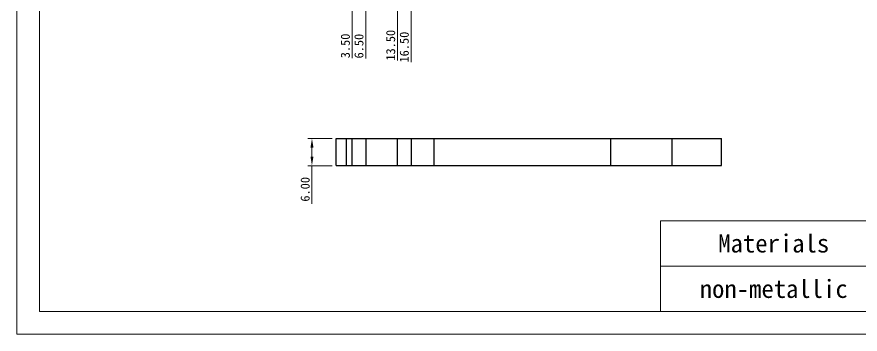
# Model space of a CAD drawing. Header units: millimetres. Extents: x 18208 to 18505, y 554 to 764.
# Drawn here: x 18208.4 to 18394.4, y 554.2 to 624.2 of the extents above; entities that cross this region are included whole.
import ezdxf
from ezdxf.enums import TextEntityAlignment as Align

# ---------------------------------------------------------------- set-up
doc = ezdxf.new("R2010")
doc.units = ezdxf.units.MM
doc.layers.get('0').update_dxf_attribs({"lineweight": 30})
doc.layers.get('Defpoints').update_dxf_attribs({"lineweight": 30})
doc.layers.add('尺寸', color=3, linetype='Continuous', lineweight=15)
doc.styles.add('GB', font='')
doc.styles.get('GB').set_extended_font_data('SimSun')
doc.dimstyles.new('L20.00', dxfattribs={"dimtxt": 2, "dimasz": 2, "dimexe": 0.9, "dimexo": 0.9, "dimgap": 0.5, "dimtad": 1, "dimzin": 1, "dimdsep": 46, "dimtxsty": 'GB', "dimcen": 1, "dimclrd": 256, "dimclre": 256, "dimclrt": 256, "dimazin": 0, "dimtfac": 1, "dimtmove": 0, "dimatfit": 3, "dimfxl": 0, "dimlwd": 15, "dimlwe": 15, "dimarcsym": 0})

# ---------------------------------------------------------------- blocks, each defined once
blk = doc.blocks.new('A$C4CF74B76')
at = {"layer": '尺寸', "ltscale": 0.3}
for p, q in [((-14.52, -79.63), (-14.52, -99.63)), ((-14.52, -79.63), (35.48, -79.63)), ((-14.52, -89.63), (35.48, -89.63))]:
    blk.add_line(p, q, dxfattribs=at)
for points in [[(-156.52, 105.37), (140.48, 105.37), (140.48, -104.63), (-156.52, -104.63)], [(-151.52, 100.37), (135.48, 100.37), (135.48, -99.63), (-151.52, -99.63)]]:
    blk.add_lwpolyline(points, close=True, dxfattribs=at)
at = {"layer": '尺寸', "ltscale": 0.3, "insert": (10.48, -84.63), "char_height": 4, "attachment_point": 5, "style": 'GB'}
blk.add_mtext_dynamic_manual_height_columns('Materials', width=11.0457, gutter_width=15, heights=[0], dxfattribs=at)
at = {"layer": '尺寸', "ltscale": 0.3, "style": 'GB'}
for tag, p in [('名称', (60.48, -84.63)), ('材质', (10.48, -94.63)), ('版本', (60.48, -94.63))]:
    blk.add_attdef(tag, text='', height=4, dxfattribs=at).set_placement(p, align=Align.MIDDLE_CENTER)
blk = doc.blocks.new('*D129')
at = {"layer": 'Defpoints', "color": 0, "ltscale": 0.3, "transparency": 16777216}
for p in [(18278.87, 728.4), (18285.37, 630.1), (18285.37, 621)]:
    blk.add_point(p, dxfattribs=at)
at = {"layer": '尺寸', "lineweight": 15, "ltscale": 0.3, "transparency": 16777216}
blk.add_line((18285.37, 629.2), (18285.37, 615.06), dxfattribs=at)
at = {"layer": '尺寸', "ltscale": 0.3, "transparency": 16777216, "insert": (18283.87, 617.78), "char_height": 2, "attachment_point": 5, "rotation": 90, "style": 'GB'}
blk.add_mtext('6.50', dxfattribs=at)
blk = doc.blocks.new('*D130')
at = {"layer": 'Defpoints', "color": 0, "ltscale": 0.3, "transparency": 16777216}
for p in [(18278.87, 728.4), (18292.37, 630.1), (18292.37, 621.81)]:
    blk.add_point(p, dxfattribs=at)
at = {"layer": '尺寸', "lineweight": 15, "ltscale": 0.3, "transparency": 16777216}
blk.add_line((18292.37, 629.2), (18292.37, 614.63), dxfattribs=at)
at = {"layer": '尺寸', "ltscale": 0.3, "transparency": 16777216, "insert": (18290.87, 617.97), "char_height": 2, "attachment_point": 5, "rotation": 90, "style": 'GB'}
blk.add_mtext('13.50', dxfattribs=at)
blk = doc.blocks.new('*D131')
at = {"layer": 'Defpoints', "color": 0, "ltscale": 0.3, "transparency": 16777216}
for p in [(18278.87, 728.4), (18295.37, 629.53), (18295.37, 621.4)]:
    blk.add_point(p, dxfattribs=at)
at = {"layer": '尺寸', "lineweight": 15, "ltscale": 0.3, "transparency": 16777216}
blk.add_line((18295.37, 628.63), (18295.37, 614.22), dxfattribs=at)
at = {"layer": '尺寸', "ltscale": 0.3, "transparency": 16777216, "insert": (18293.87, 617.56), "char_height": 2, "attachment_point": 5, "rotation": 90, "style": 'GB'}
blk.add_mtext('16.50', dxfattribs=at)
blk = doc.blocks.new('*D133')
at = {"layer": 'Defpoints', "color": 0, "ltscale": 0.3, "transparency": 16777216}
for p in [(18278.87, 728.4), (18282.37, 628.4), (18282.37, 621.03)]:
    blk.add_point(p, dxfattribs=at)
at = {"layer": '尺寸', "lineweight": 15, "ltscale": 0.3, "transparency": 16777216}
blk.add_line((18282.37, 627.5), (18282.37, 615.12), dxfattribs=at)
at = {"layer": '尺寸', "ltscale": 0.3, "transparency": 16777216, "insert": (18280.87, 617.82), "char_height": 2, "attachment_point": 5, "rotation": 90, "style": 'GB'}
blk.add_mtext('3.50', dxfattribs=at)
blk = doc.blocks.new('*D155')
at = {"layer": 'Defpoints', "color": 0, "ltscale": 0.3, "transparency": 16777216}
for p in [(18278.87, 597.38), (18273.5, 591.38), (18278.87, 591.38)]:
    blk.add_point(p, dxfattribs=at)
at = {"layer": '尺寸', "lineweight": 15, "ltscale": 0.3, "transparency": 16777216}
for p, q in [((18277.97, 597.38), (18272.6, 597.38)), ((18273.5, 595.38), (18273.5, 593.38)), ((18277.97, 591.38), (18272.6, 591.38)), ((18273.5, 591.38), (18273.5, 582.94))]:
    blk.add_line(p, q, dxfattribs=at)
at = {"layer": '尺寸', "ltscale": 0.3, "transparency": 16777216}
for points in [[(18273.17, 595.38), (18273.83, 595.38), (18273.5, 597.38)], [(18273.17, 593.38), (18273.83, 593.38), (18273.5, 591.38)]]:
    blk.add_solid(points, dxfattribs=at)
at = {"layer": '尺寸', "ltscale": 0.3, "transparency": 16777216, "insert": (18272, 586.16), "char_height": 2, "attachment_point": 5, "rotation": 90, "style": 'GB'}
blk.add_mtext('6.00', dxfattribs=at)

msp = doc.modelspace()

# ---------------------------------------------------------------- linework, layer by layer
at = {"color": 7, "linetype": 'Continuous'}
for p, q in [((18278.871, 591.383), (18278.871, 597.383)), ((18278.871, 597.383), (18363.871, 597.383)), ((18281.025, 597.383), (18281.025, 591.383)), ((18282.371, 591.383), (18282.371, 597.383)), ((18285.371, 597.383), (18285.371, 591.383)), ((18292.371, 591.383), (18292.371, 597.383)), ((18295.371, 597.383), (18295.371, 591.383)), ((18300.371, 597.383), (18300.371, 591.383)), ((18339.451, 591.383), (18339.451, 597.383)), ((18352.877, 597.383), (18352.877, 591.383)), ((18363.871, 591.383), (18363.871, 597.383)), ((18278.871, 591.383), (18363.871, 591.383))]:
    msp.add_line(p, q, dxfattribs=at)

# ---------------------------------------------------------------- block references
at = {"layer": '尺寸', "ltscale": 0.3}
ref = msp.add_blockref('A$C4CF74B76', (18364.908, 658.811), dxfattribs=at)
ref.add_attrib('材质', 'non-metallic', dxfattribs={"ltscale": 0.3, "height": 4, "style": 'GB'}).set_placement((18375.387, 564.185), align=Align.MIDDLE_CENTER)

# ---------------------------------------------------------------- dimensions: what is measured, and where the dimension line sits
for feature_location, offset, picture, middle in [((18285.371, 630.099), (0, -9.1), '*D129', (18283.871, 617.778)), ((18292.371, 630.099), (0, -8.289), '*D130', (18290.871, 617.969)), ((18295.371, 629.531), (0, -8.127), '*D131', (18293.871, 617.563)), ((18282.371, 628.399), (0, -7.371), '*D133', (18280.871, 617.823))]:
    dim = msp.add_ordinate_dim(feature_location=feature_location, offset=offset, dtype=1, origin=(18278.871, 728.399), dimstyle='L20.00', dxfattribs=at)
    dim.commit()
    dim.dimension.update_dxf_attribs({"geometry": picture, "text_midpoint": middle})
at = {"layer": '尺寸', "color": 1, "ltscale": 0.3}
dim = msp.add_linear_dim(base=(18273.5, 591.383), p1=(18278.871, 597.383), p2=(18278.871, 591.383), angle=90, dimstyle='L20.00', dxfattribs=at)
dim.commit()
dim.dimension.update_dxf_attribs({"geometry": '*D155', "text_midpoint": (18272, 586.162)})

doc.saveas('drawing.dxf')
